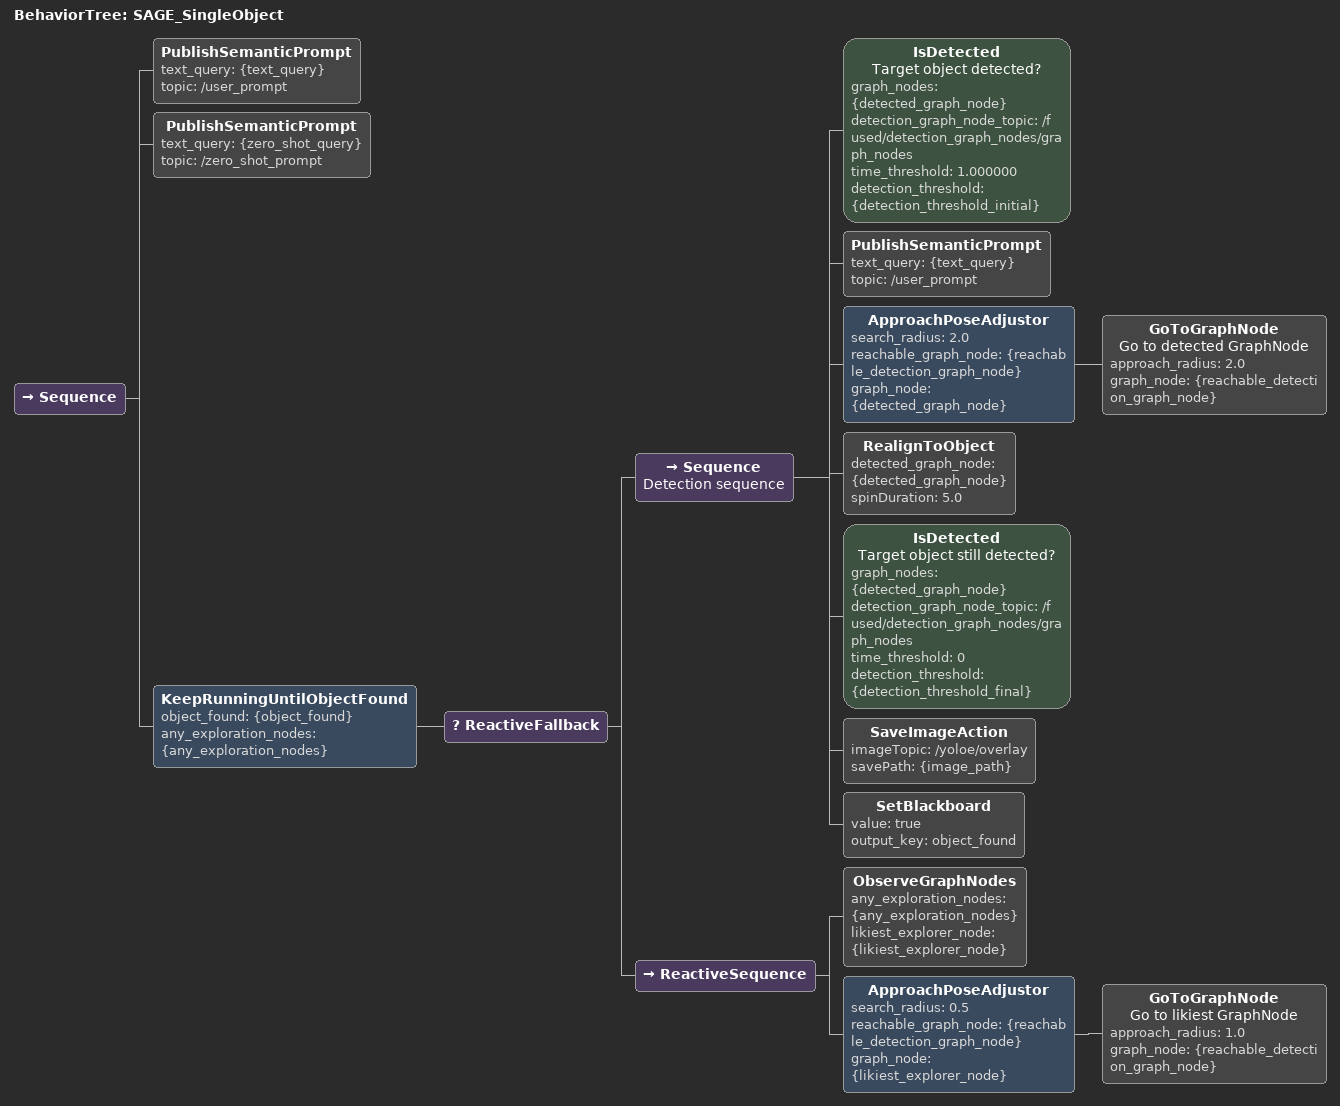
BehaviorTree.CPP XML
<?xml version="1.0" encoding="UTF-8"?>
<root BTCPP_format="4">
  <BehaviorTree ID="SAGE_SingleObject">
    <Sequence>
      <PublishSemanticPrompt text_query="{text_query}"
                             topic="/user_prompt"/>
      <PublishSemanticPrompt text_query="{zero_shot_query}"
                             topic="/zero_shot_prompt"/>
      <KeepRunningUntilObjectFound object_found="{object_found}"
                                   any_exploration_nodes="{any_exploration_nodes}">
        <ReactiveFallback>
          <Sequence name="Detection sequence">
            <IsDetected name="Target object detected?"
                        graph_nodes="{detected_graph_node}"
                        detection_graph_node_topic="/fused/detection_graph_nodes/graph_nodes"
                        time_threshold="1.000000"
                        detection_threshold="{detection_threshold_initial}"/>
            <PublishSemanticPrompt text_query="{text_query}"
                                   topic="/user_prompt"/>
            <ApproachPoseAdjustor search_radius="2.0"
                                  reachable_graph_node="{reachable_detection_graph_node}"
                                  graph_node="{detected_graph_node}">
              <GoToGraphNode name="Go to detected GraphNode"
                             approach_radius="2.0"
                             graph_node="{reachable_detection_graph_node}"/>
            </ApproachPoseAdjustor>
            <RealignToObject detected_graph_node="{detected_graph_node}"
                             spinDuration="5.0"/>
            <IsDetected name="Target object still detected?"
                        graph_nodes="{detected_graph_node}"
                        detection_graph_node_topic="/fused/detection_graph_nodes/graph_nodes"
                        time_threshold="0"
                        detection_threshold="{detection_threshold_final}"/>
            <SaveImageAction imageTopic="/yoloe/overlay"
                             savePath="{image_path}"/>
            <SetBlackboard value="true"
                           output_key="object_found"/>
          </Sequence>
          <ReactiveSequence>
            <ObserveGraphNodes any_exploration_nodes="{any_exploration_nodes}"
                               likiest_explorer_node="{likiest_explorer_node}"/>
            <ApproachPoseAdjustor search_radius="0.5"
                                  reachable_graph_node="{reachable_detection_graph_node}"
                                  graph_node="{likiest_explorer_node}">
              <GoToGraphNode name="Go to likiest GraphNode"
                             approach_radius="1.0"
                             graph_node="{reachable_detection_graph_node}"/>
            </ApproachPoseAdjustor>
          </ReactiveSequence>
        </ReactiveFallback>
      </KeepRunningUntilObjectFound>
    </Sequence>
  </BehaviorTree>

</root>
